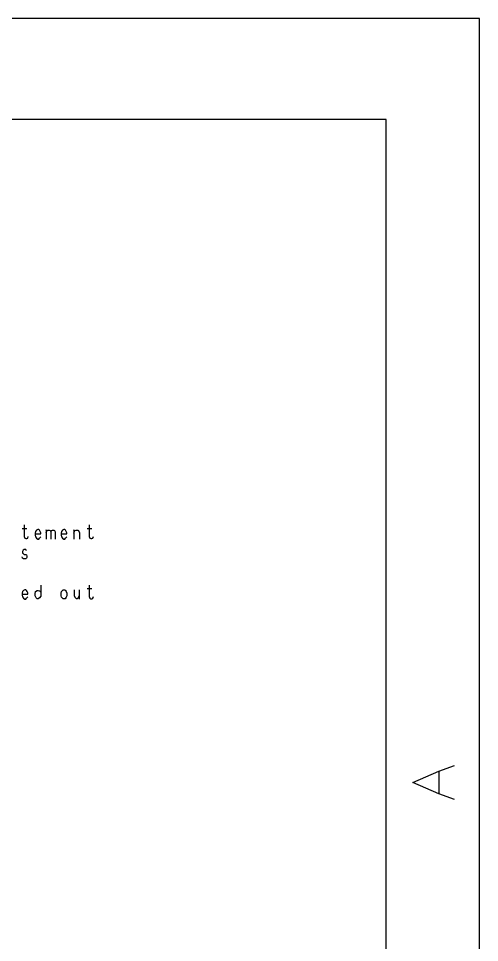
# Model space of a CAD drawing. Extents: x -228 to 961, y -124 to 716.
# Drawn here: x 830.2 to 960.5, y 454.8 to 715.8 of the extents above; entities that cross this region are included whole.
import ezdxf

# ---------------------------------------------------------------- set-up
doc = ezdxf.new("R2010")
doc.units = 0
doc.layers.add('1', color=1, linetype='CONTINUOUS')

msp = doc.modelspace()

# ---------------------------------------------------------------- linework, layer by layer
at = {"layer": '1'}
for p, q in [((960.5, 715.8), (-227.75, 715.8)), ((960.5, -124.5), (960.5, 715.8)), ((934.1, 687.29), (-201.33, 687.29)), ((934.1, 302.12), (934.1, 687.29)), ((831.25, 571.75), (832.55, 571.75)), ((831.83, 572.72), (831.83, 569.47)), ((849.63, 571.75), (850.95, 571.75)), ((850.2, 572.72), (850.2, 569.47)), ((831.83, 569.47), (831.98, 569.02)), ((832.8, 569.02), (832.95, 569.47)), ((835.03, 570.87), (834.93, 570.42)), ((834.93, 570.42), (834.93, 569.82)), ((834.93, 570.17), (836.48, 570.17)), ((834.93, 569.82), (835.03, 569.37)), ((835.25, 571.22), (835.03, 570.87)), ((835.03, 569.37), (835.25, 569.02)), ((835.68, 571.4), (835.25, 571.22)), ((835.9, 571.4), (835.68, 571.4)), ((836.13, 571.22), (835.9, 571.4)), ((836.35, 570.87), (836.13, 571.22)), ((836.13, 569.02), (836.48, 569.37)), ((836.48, 570.52), (836.35, 570.87)), ((836.48, 570.17), (836.48, 570.52)), ((837.9, 571.4), (838.03, 571.15)), ((838.03, 571.15), (838.03, 568.75)), ((838.03, 570.52), (838.13, 570.87)), ((838.13, 570.87), (838.48, 571.22)), ((838.48, 571.22), (838.88, 571.22)), ((838.88, 571.22), (839.1, 571.15)), ((839.1, 571.15), (839.35, 570.8)), ((839.35, 570.8), (839.58, 571.15)), ((839.35, 570.8), (839.35, 568.75)), ((839.58, 571.15), (839.8, 571.22)), ((839.8, 571.22), (840.15, 571.22)), ((840.15, 571.22), (840.38, 571.15)), ((840.38, 571.15), (840.55, 570.8)), ((840.55, 570.8), (840.55, 568.75)), ((842.38, 570.87), (842.28, 570.42)), ((842.28, 570.42), (842.28, 569.82)), ((842.28, 570.17), (843.83, 570.17)), ((842.28, 569.82), (842.38, 569.37)), ((842.63, 571.22), (842.38, 570.87)), ((842.38, 569.37), (842.63, 569.02)), ((843.03, 571.4), (842.63, 571.22)), ((843.25, 571.4), (843.03, 571.4)), ((843.48, 571.22), (843.25, 571.4)), ((843.7, 570.87), (843.48, 571.22)), ((843.48, 569.02), (843.83, 569.37)), ((843.83, 570.52), (843.7, 570.87)), ((843.83, 570.17), (843.83, 570.52)), ((845.73, 571.4), (845.83, 571.15)), ((845.83, 571.15), (845.83, 568.75)), ((845.83, 570.42), (845.95, 570.8)), ((845.95, 570.8), (846.23, 571.15)), ((846.23, 571.15), (846.53, 571.22)), ((846.53, 571.22), (846.93, 571.22)), ((846.93, 571.22), (847.15, 571.15)), ((847.15, 571.15), (847.38, 570.52)), ((847.38, 570.52), (847.38, 568.75)), ((850.2, 569.47), (850.38, 569.02)), ((851.18, 569.02), (851.35, 569.47)), ((831.98, 569.02), (832.23, 568.85)), ((832.23, 568.85), (832.55, 568.85)), ((832.55, 568.85), (832.8, 569.02)), ((835.25, 569.02), (835.68, 568.75)), ((835.68, 568.75), (835.9, 568.75)), ((835.9, 568.75), (836.13, 569.02)), ((842.63, 569.02), (843.03, 568.75)), ((843.03, 568.75), (843.25, 568.75)), ((843.25, 568.75), (843.48, 569.02)), ((850.38, 569.02), (850.6, 568.85)), ((850.6, 568.85), (850.95, 568.85)), ((850.95, 568.85), (851.18, 569.02)), ((831.53, 565.57), (831.35, 565.22)), ((831.35, 565.22), (831.35, 564.77)), ((831.35, 564.77), (831.53, 564.7)), ((831.75, 565.75), (831.53, 565.57)), ((831.53, 564.7), (831.75, 564.42)), ((832.23, 565.75), (831.75, 565.75)), ((831.75, 564.42), (832.23, 564.42)), ((832.45, 565.4), (832.23, 565.75)), ((832.23, 564.42), (832.45, 564.32)), ((832.45, 564.32), (832.55, 563.9)), ((832.55, 563.9), (832.55, 563.55)), ((831.35, 563.37), (831.25, 563.72)), ((831.58, 563.17), (831.35, 563.37)), ((832.23, 563.17), (831.58, 563.17)), ((832.45, 563.37), (832.23, 563.17)), ((832.55, 563.55), (832.45, 563.37)), ((831.35, 553.9), (831.25, 553.45)), ((831.25, 553.45), (831.25, 552.85)), ((831.57, 554.25), (831.35, 553.9)), ((831.97, 554.42), (831.57, 554.25)), ((832.22, 554.42), (831.97, 554.42)), ((832.45, 554.25), (832.22, 554.42)), ((832.67, 553.9), (832.45, 554.25)), ((832.8, 553.55), (832.67, 553.9)), ((832.8, 553.2), (832.8, 553.55)), ((834.92, 553.27), (835.02, 553.9)), ((835.02, 553.9), (835.42, 554.25)), ((835.42, 554.25), (835.77, 554.25)), ((835.77, 554.25), (836.12, 554.07)), ((836.12, 554.07), (836.47, 553.72)), ((836.47, 555.75), (836.47, 552.57)), ((842.27, 553.45), (842.37, 553.9)), ((842.27, 552.67), (842.27, 553.45)), ((842.37, 553.9), (842.62, 554.25)), ((842.62, 554.25), (842.85, 554.42)), ((842.85, 554.42), (843.25, 554.42)), ((843.25, 554.42), (843.47, 554.25)), ((843.47, 554.25), (843.7, 553.9)), ((843.7, 553.9), (843.82, 553.45)), ((843.82, 553.45), (843.82, 552.67)), ((845.95, 554.42), (845.95, 552.75)), ((847.37, 554.42), (847.37, 551.77)), ((849.62, 554.77), (850.95, 554.77)), ((850.2, 555.75), (850.2, 552.5)), ((831.25, 553.2), (832.8, 553.2)), ((831.25, 552.85), (831.35, 552.4)), ((831.35, 552.4), (831.57, 552.05)), ((831.57, 552.05), (831.97, 551.77)), ((831.97, 551.77), (832.22, 551.77)), ((832.22, 551.77), (832.45, 552.05)), ((832.45, 552.05), (832.8, 552.4)), ((834.92, 552.67), (834.92, 553.27)), ((835.2, 552.12), (834.92, 552.67)), ((835.42, 551.87), (835.2, 552.12)), ((835.77, 551.87), (835.42, 551.87)), ((836.12, 552.12), (835.77, 551.87)), ((836.47, 552.57), (836.12, 552.12)), ((842.37, 552.3), (842.27, 552.67)), ((842.8, 551.87), (842.37, 552.3)), ((843.37, 551.87), (842.8, 551.87)), ((843.7, 552.3), (843.37, 551.87)), ((843.82, 552.67), (843.7, 552.3)), ((845.95, 552.75), (846.07, 552.3)), ((846.07, 552.3), (846.47, 551.95)), ((846.47, 551.95), (846.8, 551.95)), ((846.8, 551.95), (847.05, 552.12)), ((847.05, 552.12), (847.37, 552.67)), ((850.2, 552.5), (850.37, 552.05)), ((850.37, 552.05), (850.6, 551.87)), ((850.6, 551.87), (850.95, 551.87)), ((850.95, 551.87), (851.17, 552.05)), ((851.17, 552.05), (851.35, 552.5)), ((949.02, 503.19), (953.45, 504.79)), ((941.67, 499.97), (949.02, 503.19)), ((949.02, 503.19), (949.02, 496.72)), ((949.02, 496.72), (941.67, 499.97)), ((953.45, 495.12), (949.02, 496.72))]:
    msp.add_line(p, q, dxfattribs=at)

doc.saveas('drawing.dxf')
